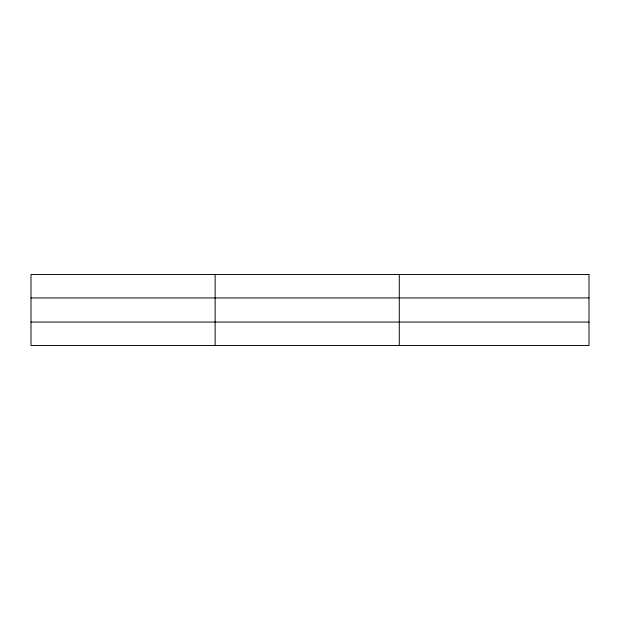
<?xml version="1.0" encoding="UTF-8"?>
<svg xmlns="http://www.w3.org/2000/svg" width="620" height="620" viewBox="0 0 620 620"><rect width="100%" height="100%" fill="white"/><g stroke="black" fill="none" stroke-linecap="round" stroke-linejoin="round"><path stroke-width="0.93" d="M215.14 345.495L215.14 274.505M399.28 345.495L399.28 274.505M31 297.933L589 297.933M31 322.067L589 322.067M589 274.505L589 345.495L31 345.495L31 274.505L589 274.505"/></g></svg>
